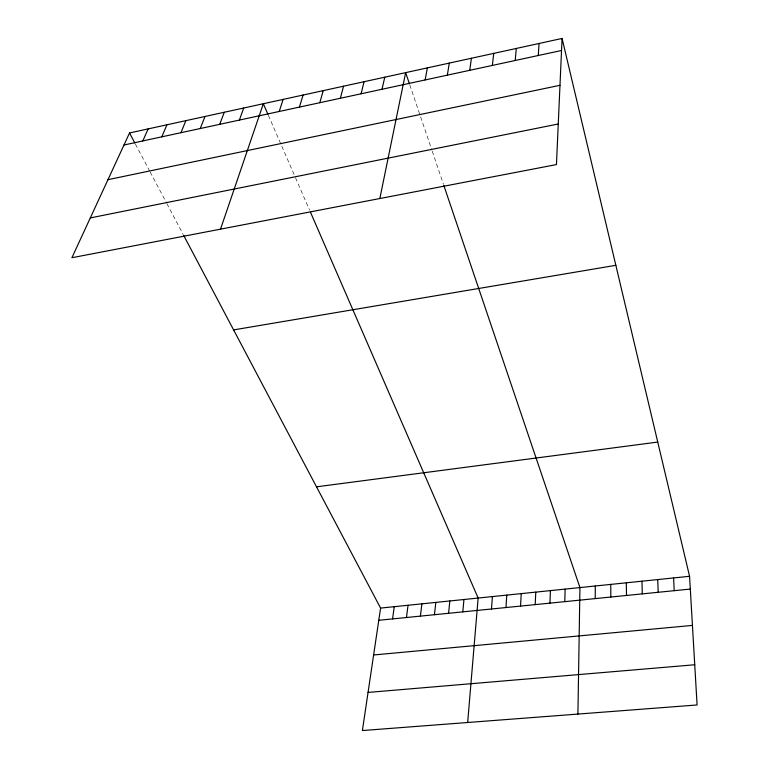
<?xml version="1.0" encoding="UTF-8"?>
<svg xmlns="http://www.w3.org/2000/svg" width="769" height="769" viewBox="0 0 769 769"><rect width="100%" height="100%" fill="white"/><g stroke="black" fill="none" stroke-linecap="round" stroke-linejoin="round"><path stroke-width="0.58" stroke-dasharray="3.85 2.88" d="M135.411 144.053L149.638 170.978M150.176 172.006L166.287 202.497M166.844 203.545L183.195 234.497M268.391 115.369L295.027 176.649M295.498 177.754L309.58 210.148M409.79 84.878L420.22 115.696M420.605 116.83L431.87 150.099M432.236 151.185L443.453 184.349"/><path stroke-width="1.15" d="M595.225 598.599L595.302 585.997M577.913 714.074L579.941 587.574L443.828 185.454M564.802 601.646L565.128 589.102M549.96 603.136L550.402 590.611M562.072 38.45L556.448 164.576L71.911 257.73L129.548 132.96L562.072 38.45L689.562 576.298L697.089 704.962L362.391 730.55L380.588 608.087L183.733 235.506M535.205 604.617L535.772 592.12M520.546 606.087L521.238 593.62M505.973 607.548L506.781 595.1M538.252 55.522L539.079 43.477M491.487 609L492.42 596.581M467.667 722.504L478.145 598.051L310.493 212.244M515.192 60.501L516.307 48.447M462.794 611.874L463.947 599.512M448.577 613.297L449.846 600.954M434.447 614.719L435.831 602.406M492.352 65.432L493.746 53.378M420.403 616.123L421.893 603.838M406.445 617.526L408.041 605.261M469.734 70.315L471.407 58.261M392.565 618.91L394.276 606.674M447.337 75.16L449.279 63.096M425.151 79.947L427.362 67.883M379.838 198.527L405.648 72.632L409.416 83.763M382.039 89.262L384.76 77.198M361.103 93.78L364.064 81.716M340.35 98.269L343.56 86.195M319.798 102.71L323.23 90.636M299.42 107.102L303.092 95.039M279.224 111.467L283.127 99.403M220.52 229.152L263.334 103.728L267.939 114.312M239.38 120.079L243.715 108.016M219.723 124.318L224.279 112.264M200.238 128.529L204.996 116.475M180.926 132.701L185.896 120.646M161.778 136.834L166.95 124.789M142.803 140.938L148.167 128.894M123.992 145.005L561.533 50.485M107.968 179.677L559.986 85.311M90.309 217.915L558.256 123.992M233.603 329.901L615.844 265.305M316.52 486.825L657.745 442.069M380.588 608.087L689.562 576.298M378.771 620.295L690.312 589.064M373.619 654.986L692.436 625.408M368.053 692.436L694.734 664.762M129.548 132.96L134.883 143.044M673.596 577.942L674.202 590.679M657.735 579.576L658.197 592.284M641.971 581.191L642.298 593.879M626.312 582.806L626.504 595.466M610.759 584.402L610.817 597.032"/></g></svg>
